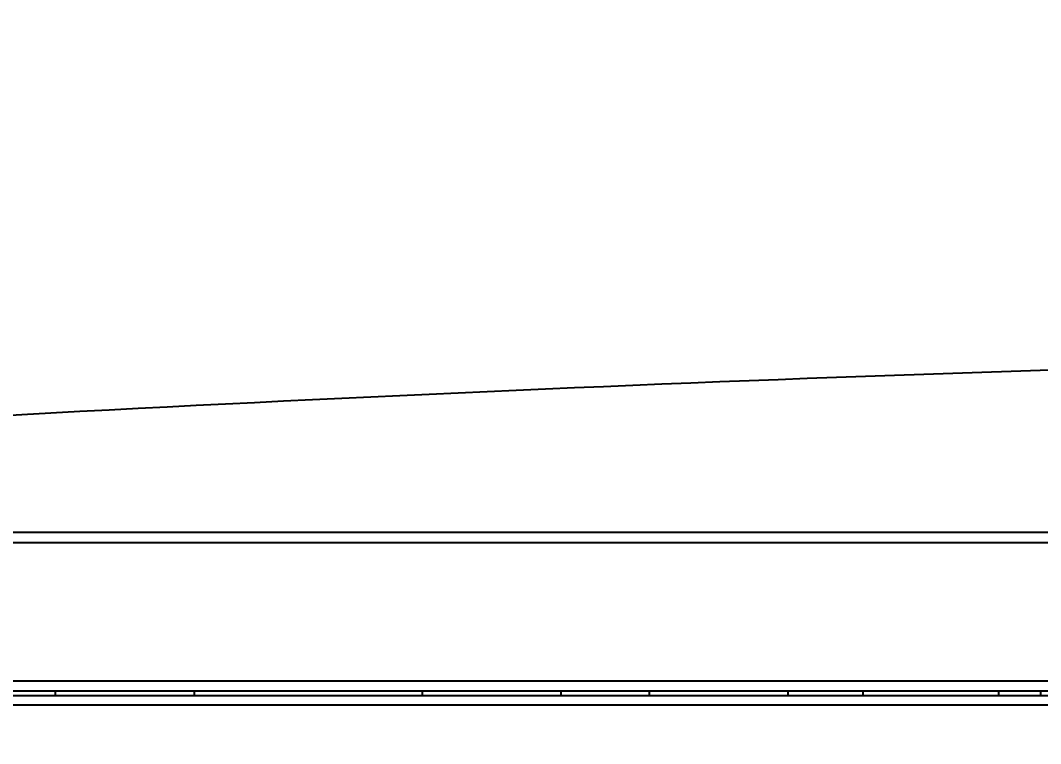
# Model space of a CAD drawing. Header units: millimetres. Extents: x 6110 to 6704, y -2661 to -1821.
# Drawn here: x 6466.27 to 6471.77, y -2064.43 to -2060.52 of the extents above; entities that cross this region are included whole.
import ezdxf

# ---------------------------------------------------------------- set-up
doc = ezdxf.new("R2010")
doc.units = ezdxf.units.MM
doc.header["$LTSCALE"] = 0.1
doc.linetypes.add('HIDDEN2', pattern=[4.7625, 3.175, -1.5875])
doc.layers.add('1', color=4, linetype='HIDDEN2', lineweight=13)
doc.layers.add('DIM', color=3, linetype='Continuous', lineweight=9)
doc.styles.get("Standard").update_dxf_attribs({"font": 'arial.ttf'})
doc.dimstyles.new('ISO-25', dxfattribs={"dimtxt": 2.5, "dimasz": 2.5, "dimexe": 1.25, "dimexo": 0.625, "dimtad": 1, "dimlfac": 5, "dimtxsty": 'Standard', "dimcen": 2.5, "dimadec": 0, "dimazin": 0, "dimtfac": 1, "dimtmove": 0, "dimatfit": 3, "dimfxl": 0, "dimarcsym": 0})

# ---------------------------------------------------------------- blocks, each defined once
blk = doc.blocks.new('*D94')
at = {"layer": 'Defpoints', "color": 0}
for p in [(6619.6172, -1993.2599), (6619.6172, -2013.8444), (6456.1819, -2064.0902)]:
    blk.add_point(p, dxfattribs=at)
at = {"layer": 'DIM', "color": 0, "lineweight": -2}
for p, q in [((6456.1819, -2063.4652), (6456.1819, -1992.0099)), ((6619.6172, -2013.2194), (6619.6172, -1992.0099)), ((6461.1819, -1993.2599), (6614.6172, -1993.2599))]:
    blk.add_line(p, q, dxfattribs=at)
at = {"layer": 'DIM', "color": 0}
for points in [[(6461.1819, -1992.4266), (6461.1819, -1994.0933), (6456.1819, -1993.2599)], [(6614.6172, -1992.4266), (6614.6172, -1994.0933), (6619.6172, -1993.2599)]]:
    blk.add_solid(points, dxfattribs=at)
at = {"layer": 'DIM', "color": 0, "insert": (6537.8995, -1989.6302), "char_height": 5, "attachment_point": 5}
blk.add_mtext('653,7', dxfattribs=at)

msp = doc.modelspace()

# ---------------------------------------------------------------- hatches: boundary and pattern name
at = {"layer": 'DIM'}
h = msp.add_hatch(dxfattribs=at)
h.set_pattern_fill('ANSI31', color=2)
edge = h.paths.add_edge_path()
edge.add_line((6619.6172, -2595.9805), (6619.6172, -1962.2056))
edge.add_line((6634.6172, -1966.1101), (6619.6172, -1966.1101))
edge.add_line((6634.6172, -2610.9805), (6634.6172, -1966.1101))
edge.add_line((6634.6172, -2610.9805), (6184.4567, -2610.9805))
edge.add_line((6619.6172, -2595.9805), (6184.4567, -2595.9805))
edge.add_line((6184.4567, -2610.9805), (6184.4567, -2595.9805))

# ---------------------------------------------------------------- linework, layer by layer
at = {"layer": '1', "color": 7, "linetype": 'Continuous', "lineweight": -3}
for p, q in [((6457.4997, -2063.2861), (6484.3069, -2063.2861)), ((6484.3069, -2063.3432), (6456.8646, -2063.3432)), ((6512.4319, -2064.0902), (6456.1819, -2064.0902)), ((6456.1819, -2064.1422), (6512.4319, -2064.1422)), ((6456.1819, -2064.1672), (6512.4319, -2064.1672)), ((6466.4534, -2064.1422), (6466.4534, -2064.1672)), ((6467.2034, -2064.1672), (6467.2034, -2064.1422)), ((6468.4319, -2064.1422), (6468.4319, -2064.1672)), ((6469.1819, -2064.1672), (6469.1819, -2064.1422)), ((6469.656, -2064.1422), (6469.656, -2064.1672)), ((6470.406, -2064.1672), (6470.406, -2064.1422)), ((6470.8109, -2064.1672), (6470.8109, -2064.1422)), ((6471.5416, -2064.1672), (6471.5416, -2064.1422)), ((6471.7674, -2064.1422), (6471.7674, -2064.1672)), ((6484.3069, -2064.2192), (6456.1819, -2064.2192))]:
    msp.add_line(p, q, dxfattribs=at)
msp.add_arc((6479.9092, -2312.2797), 250, 90.534839, 95.142765, dxfattribs=at)

# ---------------------------------------------------------------- dimensions: what is measured, and where the dimension line sits
at = {"layer": 'DIM'}
dim = msp.add_linear_dim(base=(6619.6172, -1993.2599), p1=(6456.1819, -2064.0902), p2=(6619.6172, -2013.8444), dimstyle='ISO-25', override={"dimtxt": 5, "dimasz": 5, "dimdec": 1, "dimlfac": 4, "dimadec": 1, "dimtdec": 1, "dimfxl": 1.25, "dimtfill": 1}, dxfattribs=at)
dim.commit()
dim.dimension.update_dxf_attribs({"geometry": '*D94', "text_midpoint": (6537.8995, -1989.6302)})

doc.saveas('drawing.dxf')
